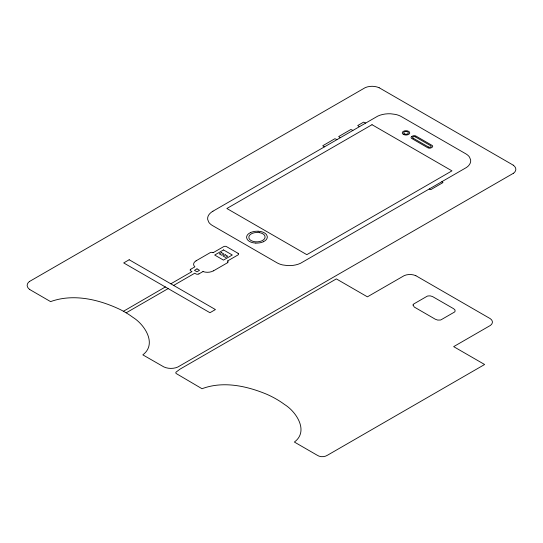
<?xml version="1.0" encoding="UTF-8"?>
<svg xmlns="http://www.w3.org/2000/svg" width="543" height="543" viewBox="0 0 543 543"><rect width="100%" height="100%" fill="white"/><g stroke="black" fill="none" stroke-linecap="round" stroke-linejoin="round"><path stroke-width="0.81" d="M29.587 281.417L365.154 87.681A11.084 6.401 0 0 1 379.15 87.776M513.413 173.278L177.846 367.014A11.084 6.401 0 0 1 163.85 366.919L142.829 354.864C157.273 343.977 144.75 324.673 132.987 317.404A97.564 56.329 0 0 0 120.241 309.564C99.009 299.444 73.414 293.322 50.587 301.616L29.709 289.514M123.458 311.268L165.425 286.935M196.043 260.83L210.148 252.685A2.009 1.161 0 0 1 212.999 252.651M411.825 136.469L412.422 136.123A2.498 1.439 0 0 1 415.972 136.083L432.004 145.354A2.491 1.439 0 0 1 431.936 147.377L431.352 147.744A2.498 1.439 0 0 1 427.803 147.784L411.764 138.506A2.498 1.439 0 0 1 411.832 136.483M213.1 252.726L223.628 246.651A2.009 1.161 0 0 1 226.485 246.61L238.044 253.303M190.756 269.24L194.91 266.844A8.22 4.744 0 0 1 196.091 260.857M170.902 283.772L191.971 271.609L190.708 270.882A2.009 1.161 0 0 1 190.776 269.247M126.152 312.829L168.221 288.543M173.692 285.387L194.761 273.217L196.03 273.95A2.009 1.161 0 0 0 198.847 273.91M198.867 273.923L203.021 271.52M227.463 261.02L237.99 254.945A2.009 1.161 0 0 0 238.058 253.296M213.433 270.869L227.537 262.731M250.527 232.574L249.006 233.442A10.588 6.109 0 0 0 246.631 237.814L247.303 239.483A9.917 5.729 0 0 0 252.916 242.728L255.814 243.115M263.375 241.744L264.889 240.868A10.588 6.109 0 0 0 267.271 236.497L266.599 234.827A9.917 5.729 0 0 0 260.986 231.589L258.088 231.203M379.177 87.749L513.284 165.181M415.884 275.715L490.254 318.653A9.238 5.335 0 0 1 490.417 325.42L453.663 346.638L484.621 364.502L327.721 455.088C324.551 457.213 320.146 457.287 316.997 455.109L294.381 442.05C309.055 431.251 296.39 411.784 284.6 404.535A98.168 56.676 0 0 0 267.007 394.374C246.848 385.944 223.125 380.745 202.016 388.727L176.122 373.489A3.048 1.758 0 0 1 175.993 372.179L180.093 369.091L336.341 278.898L367.407 296.838L404.196 275.64A9.238 5.335 0 0 1 415.85 275.735M415.273 136.829L430.721 145.748A1.554 0.896 0 0 1 430.68 147.01A1.554 0.896 0 0 1 428.515 147.024M413.047 138.112L428.502 147.031M365.595 123.01L363.606 122.134L357.735 125.548L359.29 126.648M352.855 130.361L350.866 129.492L338.676 136.558L340.244 137.644M441.887 181.762L442.979 182.57L430.789 189.643L429.275 189.045M336.911 139.571L334.888 138.709L322.746 145.748L324.293 146.854M413.06 138.105A1.554 0.896 0 0 1 413.087 136.85A1.554 0.896 0 0 1 415.259 136.836M29.75 289.5A11.084 6.401 0 0 1 29.553 281.403M513.25 165.194A11.084 6.401 0 0 1 513.447 173.292M213.379 270.842A8.22 4.744 0 0 1 202.994 271.548M227.598 261.081A2.009 1.161 0 0 1 227.517 262.717M263.45 241.696A10.588 6.109 0 0 1 255.889 243.074M250.452 232.614A10.588 6.109 0 0 1 258.02 231.243M413.033 305.023L414.289 307.066L435.398 319.27L437.692 320.078L440.387 320.024A3.034 1.751 0 0 0 441.316 319.657L454.321 312.15A3.034 1.751 0 0 0 454.959 311.614L455.048 310.053L453.649 308.729L432.513 296.546L430.171 295.867L427.877 295.976A3.034 1.751 0 0 0 426.947 296.342L413.942 303.856A3.034 1.751 0 0 0 413.311 304.392L413.033 305.023M212.944 211.193L211.722 211.974A18.062 10.426 0 0 0 207.67 219.42L208.817 222.277A16.853 9.733 0 0 0 212.598 225.61L276.944 262.764A16.853 9.733 0 0 0 282.727 264.95L287.668 265.602A18.062 10.426 0 0 0 300.564 263.267L466.607 167.407A18.062 10.426 0 0 0 470.652 159.961L469.512 157.11A16.853 9.733 0 0 0 465.731 153.771L401.379 116.616A16.853 9.733 0 0 0 395.603 114.437L390.661 113.779A18.062 10.426 0 0 0 377.765 116.114L212.944 211.193M129.173 259.758L123.695 262.921L209.951 312.72L215.428 309.558L129.173 259.758M372.016 124.7L226.859 208.505L306.815 254.667L451.966 170.862L372.016 124.7M223.519 249.936L214.682 255.04L223.465 260.111L232.302 255.006L223.519 249.936M221.456 252.61L219.311 253.846L221.768 255.264L223.913 254.029L221.456 252.61M196.987 268.866L194.448 270.333L196.973 271.792L199.512 270.326L196.987 268.866M225.216 254.776L223.071 256.018L225.528 257.436L227.673 256.201L225.216 254.776M259.384 232.628L258.617 232.526A8.342 4.812 0 0 0 248.959 238.119L249.108 238.56A7.819 4.514 0 0 0 254.518 241.683L255.278 241.784A8.342 4.812 0 0 0 264.943 236.191L264.794 235.75A7.819 4.514 0 0 0 259.384 232.628M404.664 133.999A2.369 1.371 0 0 0 408.377 132.987A2.369 1.371 0 0 0 405.003 131.637A2.369 1.371 0 0 0 404.664 133.999M403.883 134.65A3.747 2.158 0 0 0 409.741 133.049A3.747 2.158 0 0 0 404.413 130.917A3.747 2.158 0 0 0 403.883 134.65"/></g></svg>
